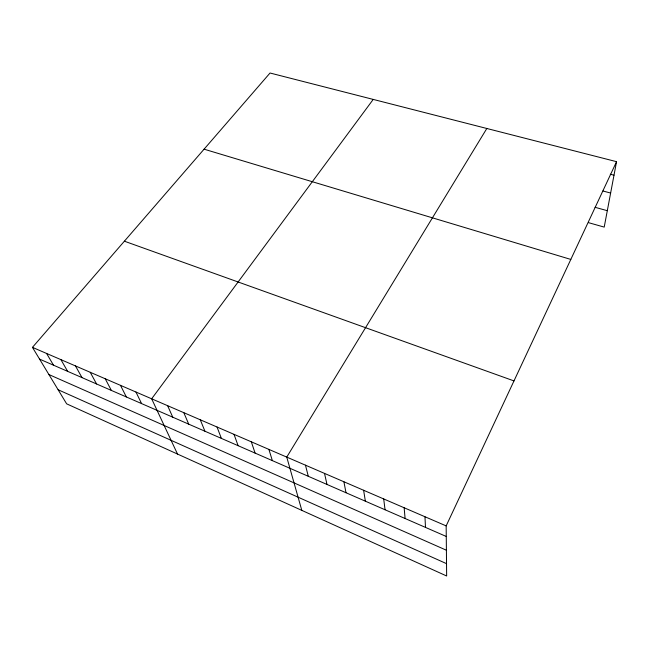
<?xml version="1.0" encoding="UTF-8"?>
<svg xmlns="http://www.w3.org/2000/svg" width="649" height="649" viewBox="0 0 649 649"><rect width="100%" height="100%" fill="white"/><g stroke="black" fill="none" stroke-linecap="round" stroke-linejoin="round"><path stroke-width="0.97" d="M616.55 161.674L446.163 525.893L446.65 575.988L66.644 403.832L32.45 347.361L270.041 73.013L616.55 161.674L604.211 227.109L588.554 222.672M486.831 128.486L286.753 457.099L301.801 510.365M373.224 99.419L151.655 398.802L177.51 454.057M610.287 174.232L613.995 175.206M602.937 190.984L610.636 193.053M595.084 207.307L607.31 210.69M204.078 149.181L570.82 259.43M124.389 241.201L513.984 380.914M32.45 347.361L446.163 525.893M39.565 359.108L446.269 536.463M48.91 374.546L446.398 550.23M58.11 389.741L446.528 563.648M46.582 353.454L53.502 365.184M60.917 359.643L67.642 371.35M75.471 365.922L81.993 377.613M90.243 372.299L96.563 383.965M105.243 378.773L111.344 390.406M120.479 385.344L126.352 396.953M135.949 392.02L141.587 403.597M167.612 405.682L172.764 417.193M183.821 412.683L188.713 424.146M200.29 419.789L204.922 431.212M217.026 427.01L221.382 438.391M234.029 434.351L238.102 445.685M251.317 441.807L255.089 453.091M268.889 449.392L272.361 460.628M305.468 465.179L308.291 476.293M324.516 473.397L326.991 484.446M343.897 481.761L346.006 492.745M363.618 490.271L365.363 501.182M383.705 498.935L385.052 509.765M404.149 507.761L405.098 518.51M424.965 516.742L425.493 527.402"/></g></svg>
